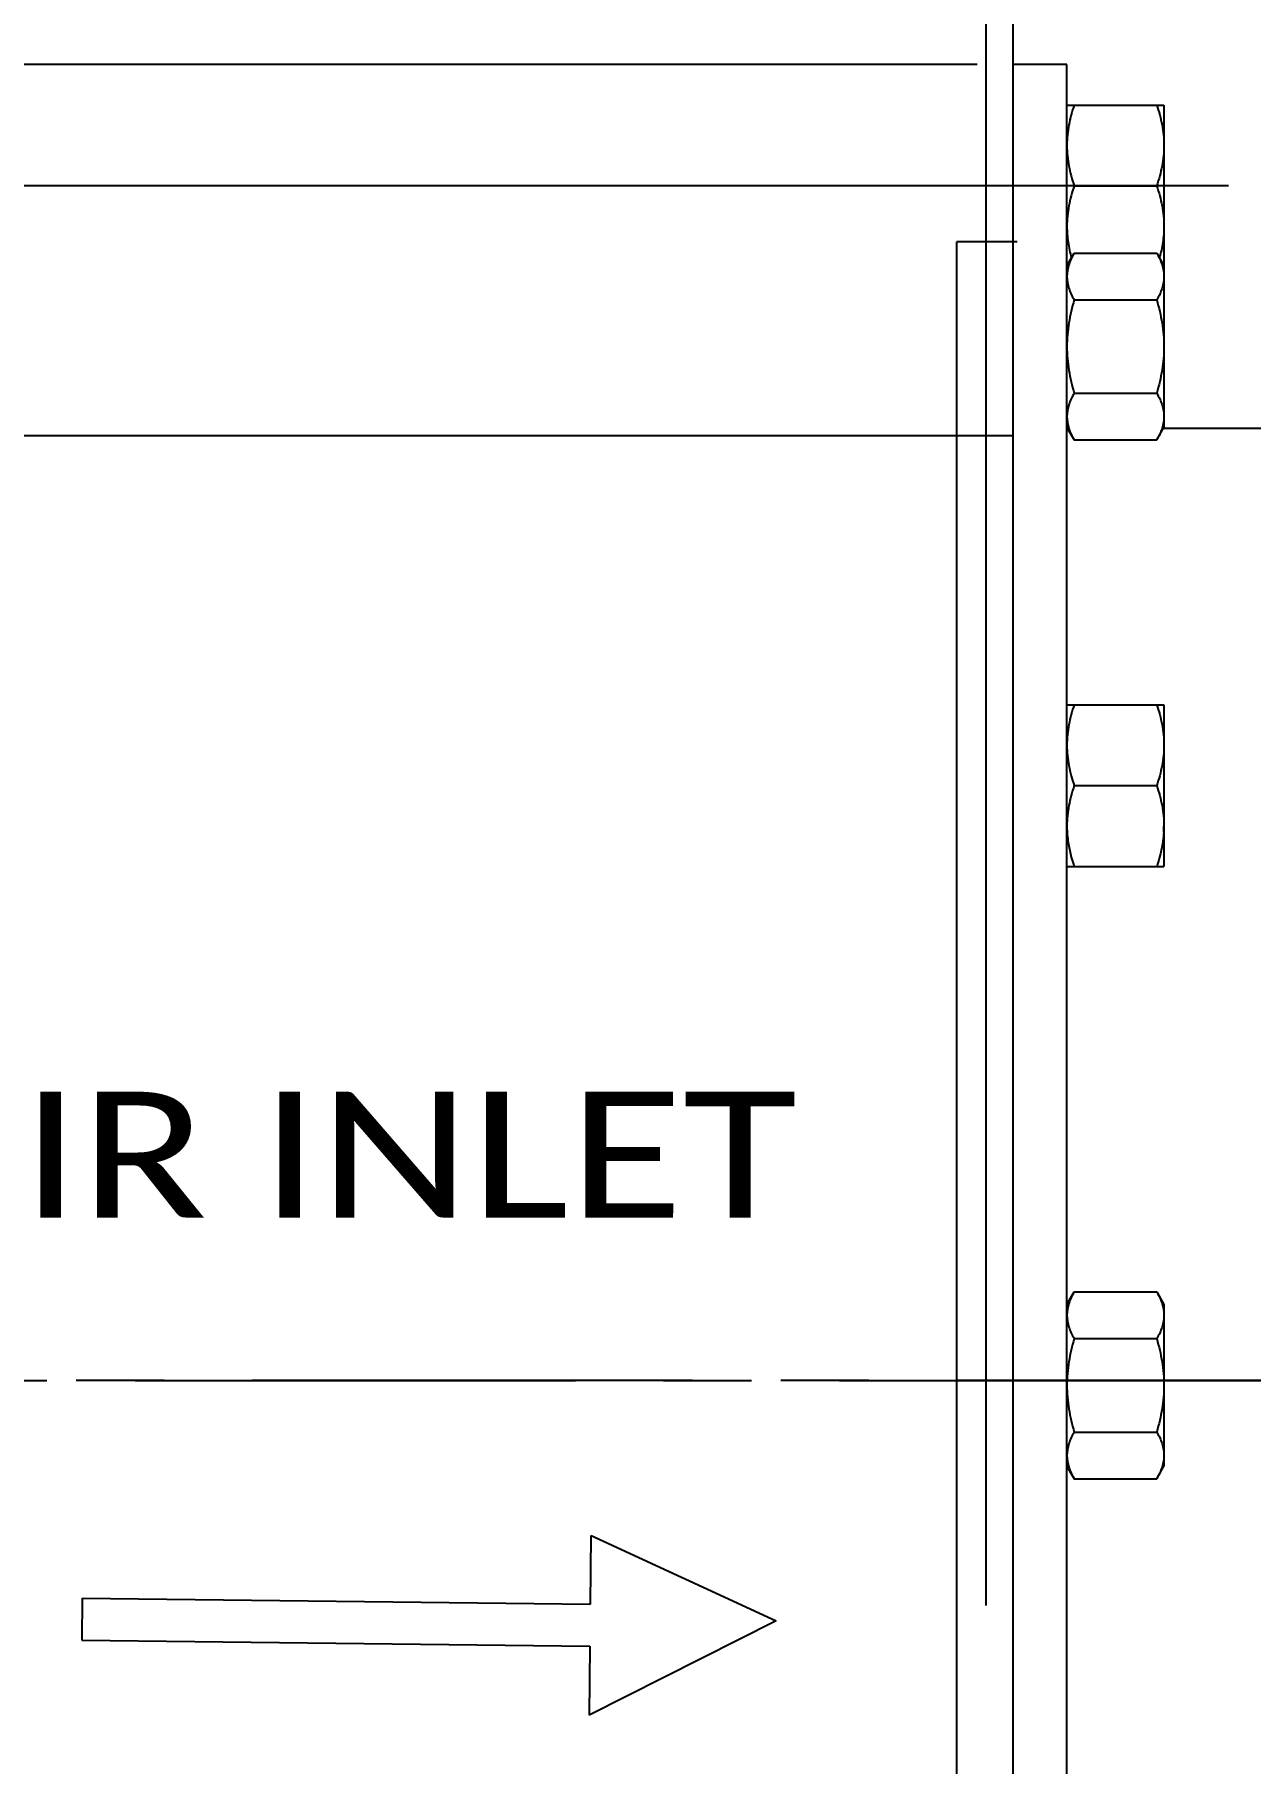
# Model space of a CAD drawing. Header units: millimetres. Extents: x 0 to 7169, y -1866 to 3918.
# Drawn here: x 5265.7 to 5491.2, y 794 to 1114.7 of the extents above; entities that cross this region are included whole.
import ezdxf
from ezdxf.enums import TextEntityAlignment as Align

# ---------------------------------------------------------------- set-up
doc = ezdxf.new("R2010")
doc.units = ezdxf.units.MM
doc.header["$LTSCALE"] = 217.8
doc.header["$PDMODE"] = 3
doc.header["$PDSIZE"] = 8
doc.linetypes.add('CENTER', pattern=[0.6, 0.375, -0.075, 0.075, -0.075])
doc.layers.get('0').update_dxf_attribs({"linetype": 'CONTINUOUS'})
doc.layers.get('Defpoints').update_dxf_attribs({"linetype": 'CONTINUOUS'})
doc.layers.add('00_BUW_DATUM', color=7, linetype='CONTINUOUS')
doc.layers.add('02___PRT_ALL_AXES', color=7, linetype='CONTINUOUS')
doc.styles.get("Standard").update_dxf_attribs({"font": 'calibri.ttf'})
doc.dimstyles.new('DIMSTYLE_2', dxfattribs={"dimtxt": 33.333333, "dimasz": 23.333333, "dimexe": 1.5, "dimexo": 1, "dimgap": 1.25, "dimtad": 1, "dimdsep": 46, "dimtxsty": 'Standard', "dimblk": '_FILLED', "dimblk1": '_FILLED', "dimblk2": '_FILLED', "dimcen": 0.09, "dimazin": 2, "dimtp": 0.01, "dimtm": 0.01, "dimtfac": 1, "dimtofl": 0, "dimtmove": 0, "dimatfit": 3, "dimldrblk": '_FILLED', "dimfxl": 1, "dimtolj": 1, "dimarcsym": 0})
doc.dimstyles.new('DIMSTYLE_3', dxfattribs={"dimtxt": 33.333333, "dimasz": 23.333333, "dimexe": 1.5, "dimexo": 1, "dimgap": 1.25, "dimtad": 1, "dimdec": 0, "dimdsep": 46, "dimtxsty": 'Standard', "dimblk": '_FILLED', "dimblk1": '_FILLED', "dimblk2": '_FILLED', "dimcen": 0.09, "dimazin": 2, "dimtp": 0.01, "dimtm": 0.01, "dimtfac": 1, "dimtdec": 0, "dimtofl": 0, "dimtmove": 0, "dimatfit": 3, "dimldrblk": '_FILLED', "dimfxl": 1, "dimtolj": 1, "dimarcsym": 0})

# ---------------------------------------------------------------- blocks, each defined once
blk = doc.blocks.new('_FILLED')
at = {"color": 0, "linetype": 'ByBlock'}
blk.add_solid([(0, 0), (-1, 0.214), (-1, -0.214)], dxfattribs=at)
blk = doc.blocks.new('*D158')
at = {"color": 0, "linetype": 'Continuous', "lineweight": -2}
for p, q in [((5447.18, 866.28), (5447.18, 1213.9)), ((5470.51, 1212.4), (5524.97, 1212.4)), ((5548.31, 1212.39), (5548.31, 1210.9))]:
    blk.add_line(p, q, dxfattribs=at)
at = {"layer": 'Defpoints', "color": 0}
for p in [(5548.31, 1213.39), (5548.31, 1212.4), (5447.18, 865.28)]:
    blk.add_point(p, dxfattribs=at)
at = {"color": 0, "linetype": 'ByBlock', "lineweight": -2, "xscale": 23.3333333333, "yscale": 23.3333333333, "zscale": 23.3333333333, "rotation": 180}
blk.add_blockref('_FILLED', (5447.18, 1212.4), dxfattribs=at)
at = {"color": 0, "linetype": 'ByBlock', "lineweight": -2, "xscale": 23.3333333333, "yscale": 23.3333333333, "zscale": 23.3333333333}
blk.add_blockref('_FILLED', (5548.31, 1212.4), dxfattribs=at)
at = {"color": 0, "insert": (5460.91, 1258.1), "char_height": 33.3333, "attachment_point": 1, "line_spacing_factor": 0.9}
blk.add_mtext('\\A1;\\A1;100', dxfattribs=at)
blk = doc.blocks.new('*D167')
at = {"color": 0, "linetype": 'Continuous', "lineweight": -2}
for p, q in [((5442.18, 823.27), (5442.18, 1305.73)), ((6642.18, 1110.95), (6642.18, 1305.73)), ((5465.51, 1304.23), (6618.84, 1304.23))]:
    blk.add_line(p, q, dxfattribs=at)
at = {"layer": 'Defpoints', "color": 0}
for p in [(6642.18, 1304.23), (6642.18, 1109.95), (5442.18, 822.27)]:
    blk.add_point(p, dxfattribs=at)
at = {"color": 0, "linetype": 'ByBlock', "lineweight": -2, "xscale": 23.3333333333, "yscale": 23.3333333333, "zscale": 23.3333333333, "rotation": 180}
blk.add_blockref('_FILLED', (5442.18, 1304.23), dxfattribs=at)
at = {"color": 0, "linetype": 'ByBlock', "lineweight": -2, "xscale": 23.3333333333, "yscale": 23.3333333333, "zscale": 23.3333333333}
blk.add_blockref('_FILLED', (6642.18, 1304.23), dxfattribs=at)
at = {"color": 0, "insert": (5976.71, 1349.93), "char_height": 33.3333, "attachment_point": 1, "line_spacing_factor": 0.9}
blk.add_mtext('\\A1;1200{\\A1; }', dxfattribs=at)
blk = doc.blocks.new('*D175')
at = {"color": 0, "linetype": 'Continuous', "lineweight": -2}
for p, q in [((5450.51, 1086.61), (5042.41, 1086.61)), ((5043.91, 1063.28), (5043.91, 664.94)), ((5451.85, 641.61), (5042.41, 641.61))]:
    blk.add_line(p, q, dxfattribs=at)
at = {"layer": 'Defpoints', "color": 0}
for p in [(5451.51, 1086.61), (5043.91, 641.61), (5452.85, 641.61)]:
    blk.add_point(p, dxfattribs=at)
at = {"color": 0, "linetype": 'ByBlock', "lineweight": -2, "xscale": 23.3333333333, "yscale": 23.3333333333, "zscale": 23.3333333333}
for p, rotation in [((5043.91, 1086.61), 90), ((5043.91, 641.61), 270)]:
    blk.add_blockref('_FILLED', p, dxfattribs=dict(at, rotation=rotation))
at = {"color": 0, "insert": (4998.21, 881.96), "char_height": 33.333, "attachment_point": 2, "rotation": 90, "line_spacing_factor": 0.9}
blk.add_mtext('\\A1;%%c445', dxfattribs=at)
blk = doc.blocks.new('*D177')
at = {"color": 0, "linetype": 'Continuous', "lineweight": -2}
for p, q in [((5440.51, 1109.11), (4953.5, 1109.11)), ((4955, 1085.78), (4955, 642.44)), ((5440.51, 619.11), (4953.5, 619.11))]:
    blk.add_line(p, q, dxfattribs=at)
at = {"layer": 'Defpoints', "color": 0}
for p in [(5441.51, 1109.11), (4955, 619.11), (5441.51, 619.11)]:
    blk.add_point(p, dxfattribs=at)
at = {"color": 0, "linetype": 'ByBlock', "lineweight": -2, "xscale": 23.3333333333, "yscale": 23.3333333333, "zscale": 23.3333333333}
for p, rotation in [((4955, 1109.11), 90), ((4955, 619.11), 270)]:
    blk.add_blockref('_FILLED', p, dxfattribs=dict(at, rotation=rotation))
at = {"color": 0, "insert": (4909.3, 877.04), "char_height": 33.333, "attachment_point": 2, "rotation": 90, "line_spacing_factor": 0.9}
blk.add_mtext('\\A1;%%c490', dxfattribs=at)
blk = doc.blocks.new('ARROW_4_BL0', base_point=(1881.99, 2048.48))
at = {"color": 7, "linetype": 'Continuous'}
for p, q in [((1911.91, 2052.37), (1912.07, 2065.14)), ((1912.07, 2065.14), (1946.4, 2049.29)), ((1817.68, 2053.5), (1817.58, 2045.71)), ((1817.68, 2053.5), (1911.91, 2052.37)), ((1946.4, 2049.29), (1911.67, 2031.81)), ((1817.58, 2045.71), (1911.82, 2044.58)), ((1911.82, 2044.58), (1911.67, 2031.81))]:
    blk.add_line(p, q, dxfattribs=at)

msp = doc.modelspace()

# ---------------------------------------------------------------- linework, layer by layer
at = {"color": 0, "linetype": 'Continuous'}
for p, q in [((5447.178, 1086.131), (5447.178, 1180.683)), ((5436.755, 653.743), (5436.755, 1076.243)), ((5447.948, 1076.243), (5436.755, 1076.243)), ((5447.178, 1040.247), (5142.33, 1040.247))]:
    msp.add_line(p, q, dxfattribs=at)
msp.add_line((5487.136, 1086.608), (5387.136, 1086.608))
at = {"layer": '00_BUW_DATUM', "color": 0, "linetype": 'Continuous'}
for p, q in [((5457.178, 1101.608), (5475.178, 1101.608)), ((5475.178, 1101.608), (5475.178, 1041.799)), ((5458.517, 1086.608), (5473.838, 1086.608)), ((5457.178, 1071.799), (5458.517, 1074.12)), ((5458.517, 1074.12), (5473.838, 1074.12)), ((5473.838, 1074.12), (5475.178, 1071.799)), ((5458.517, 1065.459), (5473.838, 1065.459)), ((5458.517, 1048.139), (5473.838, 1048.139)), ((5457.178, 1041.799), (5458.517, 1039.479)), ((5458.517, 1039.479), (5473.838, 1039.479)), ((5473.838, 1039.479), (5475.178, 1041.799)), ((5457.178, 990.358), (5475.178, 990.358)), ((5475.178, 990.358), (5475.178, 960.358)), ((5458.517, 975.358), (5473.838, 975.358)), ((5457.178, 960.358), (5475.178, 960.358)), ((5457.178, 879.108), (5458.517, 881.429)), ((5458.517, 881.429), (5473.838, 881.429)), ((5473.838, 881.429), (5475.178, 879.108)), ((5475.178, 879.108), (5475.178, 849.108)), ((5458.517, 872.769), (5473.838, 872.769)), ((5458.517, 855.448), (5473.838, 855.448)), ((5457.178, 849.108), (5458.517, 846.788)), ((5458.517, 846.788), (5473.838, 846.788)), ((5473.838, 846.788), (5475.178, 849.108))]:
    msp.add_line(p, q, dxfattribs=at)
for centre, start, end in [((5476.791, 967.861), 180.00674, 183.39443), ((5455.564, 967.861), 356.60557, 359.99326)]:
    msp.add_arc(centre, 19.614, start, end, dxfattribs=at)
for points, knots in [([(5458.517, 1101.608), (5458.113, 1100.395), (5457.436, 1097.93), (5457.178, 1095.378), (5457.178, 1094.108)], [0, 0, 0, 0, 0.5018729, 1, 1, 1, 1]), ([(5473.838, 1101.608), (5474.242, 1100.395), (5474.919, 1097.93), (5475.178, 1095.378), (5475.178, 1094.108)], [0, 0, 0, 0, 0.5018729, 1, 1, 1, 1]), ([(5457.178, 1094.108), (5457.178, 1092.839), (5457.436, 1090.286), (5458.113, 1087.822), (5458.517, 1086.608)], [0, 0, 0, 0, 0.4981271, 1, 1, 1, 1]), ([(5475.178, 1094.108), (5475.178, 1092.839), (5474.919, 1090.286), (5474.242, 1087.822), (5473.838, 1086.608)], [0, 0, 0, 0, 0.4981271, 1, 1, 1, 1]), ([(5458.517, 1086.608), (5458.113, 1085.395), (5457.436, 1082.93), (5457.178, 1080.378), (5457.178, 1079.108)], [0, 0, 0, 0, 0.5018729, 1, 1, 1, 1]), ([(5473.838, 1086.608), (5474.242, 1085.395), (5474.919, 1082.93), (5475.178, 1080.378), (5475.178, 1079.108)], [0, 0, 0, 0, 0.5018729, 1, 1, 1, 1]), ([(5457.178, 1079.108), (5457.178, 1078.123), (5457.331, 1076.145), (5457.755, 1074.21), (5458.016, 1073.255)], [0, 0, 0, 0, 0.4987709, 1, 1, 1, 1]), ([(5475.178, 1079.108), (5475.178, 1078.123), (5475.024, 1076.145), (5474.601, 1074.21), (5474.339, 1073.255)], [0, 0, 0, 0, 0.4987709, 1, 1, 1, 1]), ([(5458.517, 1074.12), (5458.125, 1073.44), (5457.454, 1072.058), (5457.178, 1070.529), (5457.178, 1069.789)], [0, 0, 0, 0, 0.5149311, 1, 1, 1, 1]), ([(5473.838, 1074.12), (5474.23, 1073.44), (5474.901, 1072.058), (5475.178, 1070.529), (5475.178, 1069.789)], [0, 0, 0, 0, 0.5149311, 1, 1, 1, 1]), ([(5457.178, 1069.789), (5457.178, 1069.05), (5457.454, 1067.52), (5458.125, 1066.139), (5458.517, 1065.459)], [0, 0, 0, 0, 0.4850689, 1, 1, 1, 1]), ([(5475.178, 1069.789), (5475.178, 1069.05), (5474.901, 1067.52), (5474.23, 1066.139), (5473.838, 1065.459)], [0, 0, 0, 0, 0.4850689, 1, 1, 1, 1]), ([(5458.517, 1065.459), (5458.111, 1064.052), (5457.433, 1061.196), (5457.178, 1058.263), (5457.178, 1056.799)], [0, 0, 0, 0, 0.5001043, 1, 1, 1, 1]), ([(5473.838, 1065.459), (5474.244, 1064.052), (5474.922, 1061.196), (5475.178, 1058.263), (5475.178, 1056.799)], [0, 0, 0, 0, 0.5001043, 1, 1, 1, 1]), ([(5457.178, 1056.799), (5457.178, 1055.335), (5457.433, 1052.402), (5458.111, 1049.546), (5458.517, 1048.139)], [0, 0, 0, 0, 0.4998957, 1, 1, 1, 1]), ([(5475.178, 1056.799), (5475.178, 1055.335), (5474.922, 1052.402), (5474.244, 1049.546), (5473.838, 1048.139)], [0, 0, 0, 0, 0.4998957, 1, 1, 1, 1]), ([(5458.517, 1048.139), (5458.125, 1047.459), (5457.454, 1046.078), (5457.178, 1044.548), (5457.178, 1043.809)], [0, 0, 0, 0, 0.5149311, 1, 1, 1, 1]), ([(5473.838, 1048.139), (5474.23, 1047.459), (5474.901, 1046.078), (5475.178, 1044.548), (5475.178, 1043.809)], [0, 0, 0, 0, 0.5149311, 1, 1, 1, 1]), ([(5457.178, 1043.809), (5457.178, 1043.069), (5457.454, 1041.54), (5458.125, 1040.158), (5458.517, 1039.479)], [0, 0, 0, 0, 0.4850689, 1, 1, 1, 1]), ([(5475.178, 1043.809), (5475.178, 1043.069), (5474.901, 1041.54), (5474.23, 1040.158), (5473.838, 1039.479)], [0, 0, 0, 0, 0.4850689, 1, 1, 1, 1]), ([(5458.517, 990.358), (5458.113, 989.145), (5457.436, 986.68), (5457.178, 984.128), (5457.178, 982.858)], [0, 0, 0, 0, 0.5018729, 1, 1, 1, 1]), ([(5473.838, 990.358), (5474.242, 989.145), (5474.919, 986.68), (5475.178, 984.128), (5475.178, 982.858)], [0, 0, 0, 0, 0.5018729, 1, 1, 1, 1]), ([(5457.178, 982.858), (5457.178, 981.589), (5457.436, 979.036), (5458.113, 976.572), (5458.517, 975.358)], [0, 0, 0, 0, 0.4981271, 1, 1, 1, 1]), ([(5475.178, 982.858), (5475.178, 981.589), (5474.919, 979.036), (5474.242, 976.572), (5473.838, 975.358)], [0, 0, 0, 0, 0.4981271, 1, 1, 1, 1]), ([(5458.517, 975.358), (5458.113, 974.145), (5457.436, 971.68), (5457.178, 969.128), (5457.178, 967.858)], [0, 0, 0, 0, 0.5018729, 1, 1, 1, 1]), ([(5473.838, 975.358), (5474.242, 974.145), (5474.919, 971.68), (5475.178, 969.128), (5475.178, 967.858)], [0, 0, 0, 0, 0.5018729, 1, 1, 1, 1]), ([(5457.212, 966.699), (5457.244, 966.162), (5457.46, 964.009), (5458.004, 961.898), (5458.517, 960.358)], [0, 0, 0, 0, 0.249105, 1, 1, 1, 1]), ([(5475.143, 966.699), (5475.111, 966.162), (5474.895, 964.009), (5474.351, 961.898), (5473.838, 960.358)], [0, 0, 0, 0, 0.249105, 1, 1, 1, 1]), ([(5458.517, 881.429), (5458.125, 880.749), (5457.454, 879.368), (5457.178, 877.838), (5457.178, 877.099)], [0, 0, 0, 0, 0.5149311, 1, 1, 1, 1]), ([(5473.838, 881.429), (5474.23, 880.749), (5474.901, 879.368), (5475.178, 877.838), (5475.178, 877.099)], [0, 0, 0, 0, 0.5149311, 1, 1, 1, 1]), ([(5457.178, 877.099), (5457.178, 876.359), (5457.454, 874.83), (5458.125, 873.448), (5458.517, 872.769)], [0, 0, 0, 0, 0.4850689, 1, 1, 1, 1]), ([(5475.178, 877.099), (5475.178, 876.359), (5474.901, 874.83), (5474.23, 873.448), (5473.838, 872.769)], [0, 0, 0, 0, 0.4850689, 1, 1, 1, 1]), ([(5458.517, 872.769), (5458.111, 871.362), (5457.433, 868.505), (5457.178, 865.572), (5457.178, 864.108)], [0, 0, 0, 0, 0.5001043, 1, 1, 1, 1]), ([(5473.838, 872.769), (5474.244, 871.362), (5474.922, 868.505), (5475.178, 865.572), (5475.178, 864.108)], [0, 0, 0, 0, 0.5001043, 1, 1, 1, 1]), ([(5457.178, 864.108), (5457.178, 862.644), (5457.433, 859.712), (5458.111, 856.855), (5458.517, 855.448)], [0, 0, 0, 0, 0.4998957, 1, 1, 1, 1]), ([(5475.178, 864.108), (5475.178, 862.644), (5474.922, 859.712), (5474.244, 856.855), (5473.838, 855.448)], [0, 0, 0, 0, 0.4998957, 1, 1, 1, 1]), ([(5458.517, 855.448), (5458.125, 854.768), (5457.454, 853.387), (5457.178, 851.857), (5457.178, 851.118)], [0, 0, 0, 0, 0.5149311, 1, 1, 1, 1]), ([(5473.838, 855.448), (5474.23, 854.768), (5474.901, 853.387), (5475.178, 851.857), (5475.178, 851.118)], [0, 0, 0, 0, 0.5149311, 1, 1, 1, 1]), ([(5457.178, 851.118), (5457.178, 850.379), (5457.454, 848.849), (5458.125, 847.468), (5458.517, 846.788)], [0, 0, 0, 0, 0.4850689, 1, 1, 1, 1]), ([(5475.178, 851.118), (5475.178, 850.379), (5474.901, 848.849), (5474.23, 847.468), (5473.838, 846.788)], [0, 0, 0, 0, 0.4850689, 1, 1, 1, 1])]:
    msp.add_open_spline(points, degree=3, knots=knots, dxfattribs=at)
at = {"layer": '02___PRT_ALL_AXES', "color": 0, "linetype": 'Continuous'}
for p, q in [((5447.178, 619.108), (5447.178, 1109.108)), ((5457.178, 1109.108), (5447.178, 1109.108)), ((5457.178, 619.108), (5457.178, 1109.108)), ((5521.488, 1041.608), (5475.067, 1041.608))]:
    msp.add_line(p, q, dxfattribs=at)
at = {"layer": '02___PRT_ALL_AXES', "linetype": 'CENTER'}
msp.add_line((4238.898, 864.993), (6831.845, 864.993), dxfattribs=at)
at = {"layer": '02___PRT_ALL_AXES', "color": 0, "linetype": 'CENTER'}
msp.add_line((6302.511, 864.993), (5272.803, 864.993), dxfattribs=at)

# ---------------------------------------------------------------- block references
at = {"color": 0, "linetype": 'Continuous'}
msp.add_blockref('ARROW_4_BL0', (5338.865, 819.611), dxfattribs=at)

# ---------------------------------------------------------------- texts
at = {"color": 0, "linetype": 'Continuous', "width": 1.181322}
msp.add_text('AIR INLET', height=23.3333, dxfattribs=at).set_placement((5238.09, 895.237), (5407.143, 895.237), align=Align.FIT)

# ---------------------------------------------------------------- dimensions: what is measured, and where the dimension line sits
at = {"color": 0, "linetype": 'Continuous'}
for base, p1, p2, text, dimstyle, picture, middle in [((6642.178, 1304.233), (5442.178, 822.272), (6642.178, 1109.954), '1200{\\A1; }', 'DIMSTYLE_2', '*D167', (6033.641, 1304.233)), ((5548.307, 1212.403), (5447.178, 865.282), (5548.307, 1213.393), '\\A1;100', 'DIMSTYLE_3', '*D158', (5497.697, 1212.403))]:
    dim = msp.add_linear_dim(base=base, p1=p1, p2=p2, text=text, dimstyle=dimstyle, override={"dimtxsty": 'Standard'}, dxfattribs=at)
    dim.commit()
    dim.dimension.update_dxf_attribs({"geometry": picture, "text_midpoint": middle, "dimtype": 160})
for base, p1, p2, picture, middle in [((4954.997, 619.108), (5441.511, 1109.108), (5441.511, 619.108), '*D177', (4954.997, 877.042)), ((5043.909, 641.608), (5451.511, 1086.608), (5452.851, 641.608), '*D175', (5043.909, 881.956))]:
    dim = msp.add_linear_dim(base=base, p1=p1, p2=p2, angle=270, text='%%c<>', dimstyle='DIMSTYLE_2', dxfattribs=at)
    dim.commit()
    dim.dimension.update_dxf_attribs({"geometry": picture, "text_midpoint": middle, "dimtype": 160})

doc.saveas('drawing.dxf')
